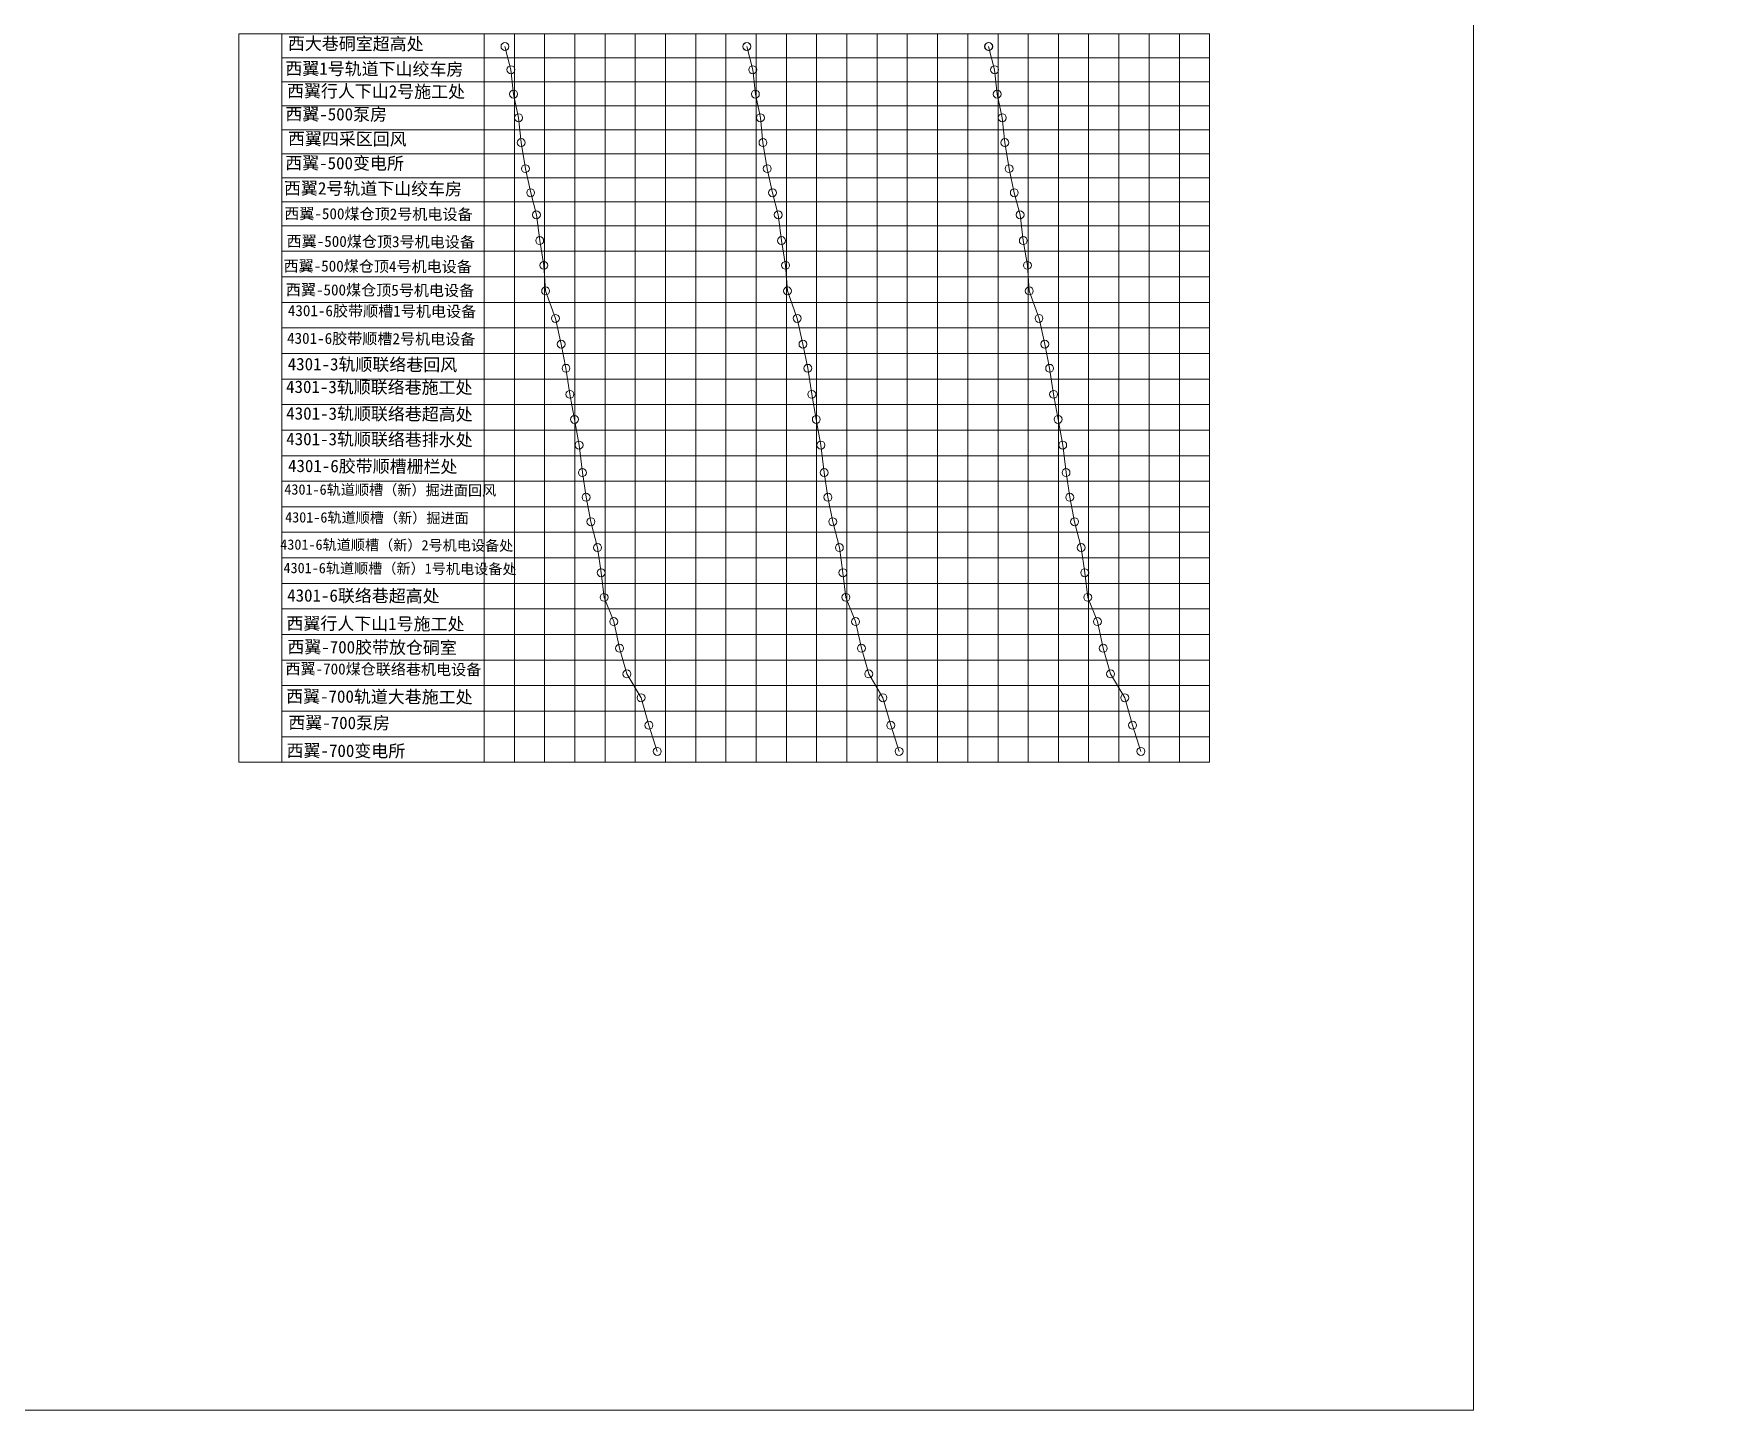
# Model space of a CAD drawing. Header units: inches. Extents: x -211412 to -11687, y -5 to 7052.
# Drawn here: x -208938.4 to -208450.1, y 6189.6 to 6588.2 of the extents above; entities that cross this region are included whole.
import ezdxf

# ---------------------------------------------------------------- set-up
doc = ezdxf.new("R2010")
doc.units = ezdxf.units.IN
doc.header["$MEASUREMENT"] = 0
doc.linetypes.add('CKSDHX1', pattern=[36, 30, -2, 0, -2, 0, -2])
doc.layers.get('0').update_dxf_attribs({"lineweight": 0})
doc.layers.add('通防巷道名称', color=7, linetype='CKSDHX1')

msp = doc.modelspace()

# ---------------------------------------------------------------- linework, layer by layer
at = {"color": 7}
for p, q in [((-208879, 6377.23), (-208879, 6588.17)), ((-208879, 6588.17), (-208597.99, 6588.17)), ((-208866.63, 6377.23), (-208866.63, 6588.17)), ((-208808.01, 6588.17), (-208808.01, 6377.23)), ((-208799.26, 6588.17), (-208799.26, 6377.23)), ((-208790.51, 6588.17), (-208790.51, 6377.23)), ((-208781.76, 6588.17), (-208781.76, 6377.23)), ((-208773, 6588.17), (-208773, 6377.23)), ((-208764.25, 6588.17), (-208764.25, 6377.23)), ((-208755.5, 6588.17), (-208755.5, 6377.23)), ((-208746.75, 6588.17), (-208746.75, 6377.23)), ((-208738, 6588.17), (-208738, 6377.23)), ((-208729.24, 6588.17), (-208729.24, 6377.23)), ((-208720.49, 6588.17), (-208720.49, 6377.23)), ((-208711.74, 6588.17), (-208711.74, 6377.23)), ((-208711.74, 6588.17), (-208711.74, 6377.23)), ((-208702.99, 6588.17), (-208702.99, 6377.23)), ((-208694.23, 6588.17), (-208694.23, 6377.23)), ((-208685.48, 6588.17), (-208685.48, 6377.23)), ((-208676.73, 6588.17), (-208676.73, 6377.23)), ((-208667.98, 6588.17), (-208667.98, 6377.23)), ((-208659.22, 6588.17), (-208659.22, 6377.23)), ((-208650.47, 6588.17), (-208650.47, 6377.23)), ((-208641.72, 6588.17), (-208641.72, 6377.23)), ((-208641.72, 6588.17), (-208641.72, 6377.23)), ((-208632.97, 6588.17), (-208632.97, 6377.23)), ((-208624.21, 6588.17), (-208624.21, 6377.23)), ((-208615.46, 6588.17), (-208615.46, 6377.23)), ((-208606.71, 6588.17), (-208606.71, 6377.23)), ((-208597.96, 6588.17), (-208597.96, 6377.23)), ((-208866.66, 6581.22), (-208597.99, 6581.22)), ((-208866.63, 6574.27), (-208597.96, 6574.27)), ((-208866.66, 6567.32), (-208597.99, 6567.32)), ((-208866.66, 6567.32), (-208597.99, 6567.32)), ((-208866.63, 6560.37), (-208597.96, 6560.37)), ((-208866.66, 6553.42), (-208597.99, 6553.42)), ((-208866.63, 6546.47), (-208597.96, 6546.47)), ((-208866.66, 6539.52), (-208597.99, 6539.52)), ((-208866.66, 6539.52), (-208597.99, 6539.52)), ((-208866.63, 6532.57), (-208597.96, 6532.57)), ((-208866.63, 6525.17), (-208597.96, 6525.17)), ((-208866.63, 6517.78), (-208597.96, 6517.78)), ((-208866.63, 6510.38), (-208597.96, 6510.38)), ((-208866.63, 6502.98), (-208597.96, 6502.98)), ((-208866.63, 6495.59), (-208597.96, 6495.59)), ((-208866.63, 6488.19), (-208597.96, 6488.19)), ((-208866.63, 6480.79), (-208597.96, 6480.79)), ((-208866.63, 6473.39), (-208597.96, 6473.39)), ((-208866.63, 6466), (-208597.96, 6466)), ((-208866.63, 6458.6), (-208597.96, 6458.6)), ((-208866.63, 6451.2), (-208597.96, 6451.2)), ((-208866.63, 6443.81), (-208597.96, 6443.81)), ((-208866.63, 6436.41), (-208597.96, 6436.41)), ((-208866.63, 6429.01), (-208597.96, 6429.01)), ((-208866.63, 6421.61), (-208597.96, 6421.61)), ((-208866.63, 6414.22), (-208597.96, 6414.22)), ((-208866.63, 6406.82), (-208597.96, 6406.82)), ((-208866.63, 6399.42), (-208597.96, 6399.42)), ((-208866.63, 6392.03), (-208597.96, 6392.03)), ((-208866.63, 6384.63), (-208597.96, 6384.63)), ((-208879, 6377.23), (-208597.96, 6377.23))]:
    msp.add_line(p, q, dxfattribs=at)
for p, q in [((-208801.98, 6584.48), (-208800.25, 6577.75)), ((-208731.96, 6584.48), (-208730.23, 6577.75)), ((-208661.94, 6584.48), (-208660.21, 6577.75)), ((-208800.25, 6577.75), (-208799.5, 6570.68)), ((-208730.23, 6577.75), (-208729.48, 6570.68)), ((-208660.21, 6577.75), (-208659.46, 6570.68)), ((-208799.5, 6570.68), (-208798.03, 6563.83)), ((-208729.48, 6570.68), (-208728.01, 6563.83)), ((-208659.46, 6570.68), (-208657.99, 6563.83)), ((-208798.03, 6563.83), (-208797.29, 6556.64)), ((-208728.01, 6563.83), (-208727.27, 6556.64)), ((-208657.99, 6563.83), (-208657.25, 6556.64)), ((-208797.29, 6556.64), (-208796.05, 6549.1)), ((-208727.27, 6556.64), (-208726.04, 6549.1)), ((-208657.25, 6556.64), (-208656.02, 6549.1)), ((-208796.05, 6549.1), (-208794.54, 6542.12)), ((-208726.04, 6549.1), (-208724.52, 6542.12)), ((-208656.02, 6549.1), (-208654.5, 6542.12)), ((-208794.54, 6542.12), (-208792.87, 6535.74)), ((-208724.52, 6542.12), (-208722.85, 6535.74)), ((-208654.5, 6542.12), (-208652.83, 6535.74)), ((-208792.87, 6535.74), (-208791.93, 6528.28)), ((-208722.85, 6535.74), (-208721.91, 6528.28)), ((-208652.83, 6535.74), (-208651.89, 6528.28)), ((-208791.93, 6528.28), (-208790.73, 6521.11)), ((-208721.91, 6528.28), (-208720.72, 6521.11)), ((-208651.89, 6528.28), (-208650.7, 6521.11)), ((-208790.73, 6521.11), (-208790.2, 6513.71)), ((-208720.72, 6521.11), (-208720.18, 6513.71)), ((-208650.7, 6521.11), (-208650.17, 6513.71)), ((-208790.2, 6513.71), (-208787.39, 6505.75)), ((-208720.18, 6513.71), (-208717.37, 6505.75)), ((-208650.17, 6513.71), (-208647.35, 6505.75)), ((-208787.39, 6505.75), (-208785.71, 6498.28)), ((-208717.37, 6505.75), (-208715.69, 6498.28)), ((-208647.35, 6505.75), (-208645.67, 6498.28)), ((-208785.71, 6498.28), (-208784.31, 6491.29)), ((-208715.69, 6498.28), (-208714.29, 6491.29)), ((-208645.67, 6498.28), (-208644.27, 6491.29)), ((-208784.31, 6491.29), (-208783.16, 6483.76)), ((-208714.29, 6491.29), (-208713.14, 6483.76)), ((-208644.27, 6491.29), (-208643.12, 6483.76)), ((-208783.16, 6483.76), (-208781.85, 6476.51)), ((-208713.14, 6483.76), (-208711.83, 6476.51)), ((-208643.12, 6483.76), (-208641.81, 6476.51)), ((-208781.85, 6476.51), (-208780.53, 6469.05)), ((-208711.83, 6476.51), (-208710.51, 6469.05)), ((-208641.81, 6476.51), (-208640.49, 6469.05)), ((-208780.53, 6469.05), (-208779.57, 6461.11)), ((-208710.51, 6469.05), (-208709.55, 6461.11)), ((-208640.49, 6469.05), (-208639.53, 6461.11)), ((-208779.57, 6461.11), (-208778.49, 6453.95)), ((-208709.55, 6461.11), (-208708.47, 6453.95)), ((-208639.53, 6461.11), (-208638.45, 6453.95)), ((-208778.49, 6453.95), (-208777.09, 6446.87)), ((-208708.47, 6453.95), (-208707.07, 6446.87)), ((-208638.45, 6453.95), (-208637.05, 6446.87)), ((-208777.09, 6446.87), (-208775.18, 6439.39)), ((-208707.07, 6446.87), (-208705.16, 6439.39)), ((-208637.05, 6446.87), (-208635.14, 6439.39)), ((-208775.18, 6439.39), (-208774.13, 6432.11)), ((-208705.16, 6439.39), (-208704.12, 6432.11)), ((-208635.14, 6439.39), (-208634.1, 6432.11)), ((-208774.13, 6432.11), (-208773.29, 6424.98)), ((-208704.12, 6432.11), (-208703.27, 6424.98)), ((-208634.1, 6432.11), (-208633.25, 6424.98)), ((-208773.29, 6424.98), (-208770.48, 6417.95)), ((-208703.27, 6424.98), (-208700.46, 6417.95)), ((-208633.25, 6424.98), (-208630.45, 6417.95)), ((-208770.48, 6417.95), (-208768.78, 6410.23)), ((-208700.46, 6417.95), (-208698.76, 6410.23)), ((-208630.45, 6417.95), (-208628.74, 6410.23)), ((-208768.78, 6410.23), (-208766.67, 6402.81)), ((-208698.76, 6410.23), (-208696.65, 6402.81)), ((-208628.74, 6410.23), (-208626.63, 6402.81)), ((-208766.67, 6402.81), (-208762.57, 6395.92)), ((-208696.65, 6402.81), (-208692.55, 6395.92)), ((-208626.63, 6402.81), (-208622.53, 6395.92)), ((-208762.57, 6395.92), (-208760.3, 6387.93)), ((-208692.55, 6395.92), (-208690.28, 6387.93)), ((-208622.53, 6395.92), (-208620.26, 6387.93)), ((-208760.3, 6387.93), (-208757.89, 6380.36)), ((-208690.28, 6387.93), (-208687.87, 6380.36)), ((-208620.26, 6387.93), (-208617.85, 6380.36))]:
    msp.add_line(p, q)
msp.add_lwpolyline([(-209407.74, 7041.61), (-208521.55, 7041.61), (-208521.55, 6189.6), (-209407.74, 6189.6)], close=True)
for centre in [(-208801.98, 6584.48), (-208731.96, 6584.48), (-208731.96, 6584.48), (-208731.96, 6584.48), (-208731.96, 6584.48), (-208731.96, 6584.48), (-208731.96, 6584.48), (-208731.96, 6584.48), (-208731.96, 6584.48), (-208731.96, 6584.48), (-208731.96, 6584.48), (-208731.96, 6584.48), (-208731.96, 6584.48), (-208731.96, 6584.48), (-208731.96, 6584.48), (-208731.96, 6584.48), (-208731.96, 6584.48), (-208731.96, 6584.48), (-208731.96, 6584.48), (-208731.96, 6584.48), (-208731.96, 6584.48), (-208731.93, 6584.48), (-208731.93, 6584.48), (-208731.93, 6584.48), (-208731.93, 6584.48), (-208731.93, 6584.48), (-208731.93, 6584.48), (-208661.94, 6584.48), (-208661.94, 6584.48), (-208661.94, 6584.48), (-208661.94, 6584.48), (-208661.94, 6584.48), (-208661.94, 6584.48), (-208661.94, 6584.48), (-208661.94, 6584.48), (-208661.94, 6584.48), (-208661.94, 6584.48), (-208661.94, 6584.48), (-208661.94, 6584.48), (-208661.94, 6584.48), (-208661.94, 6584.48), (-208661.94, 6584.48), (-208661.94, 6584.48), (-208661.94, 6584.48), (-208661.94, 6584.48), (-208661.94, 6584.48), (-208661.94, 6584.48), (-208661.91, 6584.48), (-208661.91, 6584.48), (-208661.91, 6584.48), (-208661.91, 6584.48), (-208661.91, 6584.48), (-208661.91, 6584.48), (-208800.25, 6577.75), (-208730.23, 6577.75), (-208730.23, 6577.75), (-208730.23, 6577.75), (-208730.23, 6577.75), (-208730.23, 6577.75), (-208730.23, 6577.75), (-208660.21, 6577.75), (-208660.21, 6577.75), (-208660.21, 6577.75), (-208660.21, 6577.75), (-208660.21, 6577.75), (-208660.21, 6577.75), (-208799.5, 6570.68), (-208729.48, 6570.68), (-208659.46, 6570.68), (-208798.03, 6563.83), (-208728.01, 6563.83), (-208657.99, 6563.83), (-208797.29, 6556.64), (-208727.27, 6556.64), (-208657.25, 6556.64), (-208796.05, 6549.1), (-208726.04, 6549.1), (-208656.02, 6549.1), (-208794.54, 6542.12), (-208724.52, 6542.12), (-208654.5, 6542.12), (-208792.87, 6535.74), (-208722.85, 6535.74), (-208652.83, 6535.74), (-208791.93, 6528.28), (-208721.91, 6528.28), (-208651.89, 6528.28), (-208790.73, 6521.11), (-208720.72, 6521.11), (-208650.7, 6521.11), (-208790.2, 6513.71), (-208720.18, 6513.71), (-208650.17, 6513.71), (-208787.39, 6505.75), (-208717.37, 6505.75), (-208647.35, 6505.75), (-208785.71, 6498.28), (-208715.69, 6498.28), (-208645.67, 6498.28), (-208784.31, 6491.29), (-208714.29, 6491.29), (-208644.27, 6491.29), (-208783.16, 6483.76), (-208713.14, 6483.76), (-208643.12, 6483.76), (-208781.85, 6476.51), (-208711.83, 6476.51), (-208641.81, 6476.51), (-208780.53, 6469.05), (-208710.51, 6469.05), (-208640.49, 6469.05), (-208779.57, 6461.11), (-208709.55, 6461.11), (-208639.53, 6461.11), (-208778.49, 6453.95), (-208708.47, 6453.95), (-208638.45, 6453.95), (-208777.09, 6446.87), (-208707.07, 6446.87), (-208637.05, 6446.87), (-208775.18, 6439.39), (-208705.16, 6439.39), (-208635.14, 6439.39), (-208774.13, 6432.11), (-208704.12, 6432.11), (-208634.1, 6432.11), (-208773.29, 6424.98), (-208703.27, 6424.98), (-208633.25, 6424.98), (-208770.48, 6417.95), (-208700.46, 6417.95), (-208630.45, 6417.95), (-208768.78, 6410.23), (-208698.76, 6410.23), (-208628.74, 6410.23), (-208766.67, 6402.81), (-208696.65, 6402.81), (-208626.63, 6402.81), (-208762.57, 6395.92), (-208692.55, 6395.92), (-208622.53, 6395.92), (-208760.3, 6387.93), (-208690.28, 6387.93), (-208620.26, 6387.93), (-208757.89, 6380.36), (-208687.87, 6380.36), (-208617.85, 6380.36)]:
    msp.add_circle(centre, 1.15, dxfattribs=at)

# ---------------------------------------------------------------- texts
at = {"layer": '通防巷道名称', "color": 0, "linetype": 'Continuous', "lineweight": 30, "attachment_point": 1, "rotation": 359.7045}
for s, insert, char_height, width in [('{\\fSimSun|b0|i0|c134|p34;\\C7;西大巷硐室超高处}', (-208864.82, 6587.18), 3.6, 67.4626), ('{\\fSimSun|b0|i0|c134|p2;西翼1号轨道下山绞车房}', (-208865.56, 6579.94), 3.6, 67.4626), ('{\\fSimSun|b0|i0|c134|p34;\\C7;西翼行人下山2号施工处}', (-208865.08, 6573.44), 3.6, 67.4626), ('{\\fSimSun|b0|i0|c134|p2;西翼-500泵房}', (-208865.56, 6566.75), 3.6, 67.4626), ('{\\fSimSun|b0|i0|c134|p34;\\C7;西翼四采区回风}', (-208864.8, 6559.62), 3.6, 67.4626), ('{\\fSimSun|b0|i0|c134|p2;西翼-500变电所}', (-208865.59, 6552.59), 3.6, 67.4626), ('{\\fSimSun|b0|i0|c134|p2;西翼2号轨道下山绞车房}', (-208865.96, 6545.28), 3.6, 67.4626), ('{\\fSimSun|b0|i0|c134|p2;西翼-500煤仓顶2号机电设备}', (-208865.88, 6537.73), 3.2, 67.4626), ('{\\fSimSun|b0|i0|c134|p2;西翼-500煤仓顶3号机电设备}', (-208865.21, 6529.72), 3.2, 67.4626), ('{\\fSimSun|b0|i0|c134|p2;西翼-500煤仓顶4号机电设备}', (-208866.1, 6522.57), 3.2, 67.4626), ('{\\fSimSun|b0|i0|c134|p2;西翼-500煤仓顶5号机电设备}', (-208865.43, 6515.68), 3.2, 67.4626), ('\\pt25.6;{\\fSimSun|b0|i0|c134|p34;\\C7;4301-6胶带顺槽1号机电设备}', (-208864.84, 6509.62), 3.2, 67.4626), ('\\pt25.6;{\\fSimSun|b0|i0|c134|p34;\\C7;4301-6胶带顺槽2号机电设备}', (-208865.07, 6501.61), 3.2, 67.4626), ('\\pt28.8;{\\fSimSun|b0|i0|c134|p34;\\C7;4301-3轨顺联络巷回风}', (-208864.87, 6494.34), 3.6, 67.4626), ('\\pt28.8;{\\fSimSun|b0|i0|c134|p34;\\C7;4301-3轨顺联络巷施工处}', (-208865.35, 6487.77), 3.6, 67.4626), ('\\pt28.8;{\\fSimSun|b0|i0|c134|p34;\\C7;4301-3轨顺联络巷超高处}', (-208865.3, 6480.06), 3.6, 67.4626), ('\\pt28.8;{\\fSimSun|b0|i0|c134|p34;\\C7;4301-3轨顺联络巷排水处}', (-208865.3, 6472.66), 3.6, 67.4626), ('\\pt28.8;{\\fSimSun|b0|i0|c134|p34;\\C7;4301-6胶带顺槽栅栏处}', (-208864.79, 6464.87), 3.6, 67.4626), ('\\pt24;{\\fSimSun|b0|i0|c134|p34;\\C7;4301-6轨道顺槽（新）掘进面回风}', (-208865.85, 6457.75), 3, 67.4626), ('\\pt24;{\\fSimSun|b0|i0|c134|p34;\\C7;4301-6轨道顺槽（新）掘进面}', (-208865.63, 6449.68), 3, 67.4626), ('\\pt24;{\\fSimSun|b0|i0|c134|p34;\\C7;4301-6轨道顺槽（新）2号机电设备处}', (-208867.03, 6441.79), 3, 70.6763), ('\\pt24;{\\fSimSun|b0|i0|c134|p34;\\C7;4301-6轨道顺槽（新）1号机电设备处}', (-208866.09, 6435.01), 3, 70.9285), ('\\pt28.8;{\\fSimSun|b0|i0|c134|p34;\\C7;4301-6联络巷超高处}', (-208865.04, 6427.36), 3.6, 67.4626), ('{\\fSimSun|b0|i0|c134|p34;\\C7;西翼行人下山1号施工处}', (-208865.25, 6419.29), 3.6, 67.4626), ('{\\fSimSun|b0|i0|c134|p34;\\C7;西翼-700胶带放仓硐室}', (-208864.98, 6412.45), 3.6, 67.4626), ('{\\fSimSun|b0|i0|c134|p34;\\C7;西翼-700煤仓联络巷机电设备}', (-208865.54, 6405.93), 3.2, 67.4626), ('{\\fSimSun|b0|i0|c134|p34;\\C7;西翼-700轨道大巷施工处}', (-208865.33, 6398.16), 3.6, 67.4626), ('{\\fSimSun|b0|i0|c134|p34;\\C7;西翼-700泵房}', (-208864.7, 6390.53), 3.6, 67.4626), ('{\\fSimSun|b0|i0|c134|p34;\\C7;西翼-700变电所}', (-208865.2, 6382.45), 3.6, 67.4626)]:
    msp.add_mtext(s, dxfattribs=dict(at, insert=insert, char_height=char_height, width=width))

doc.saveas('drawing.dxf')
